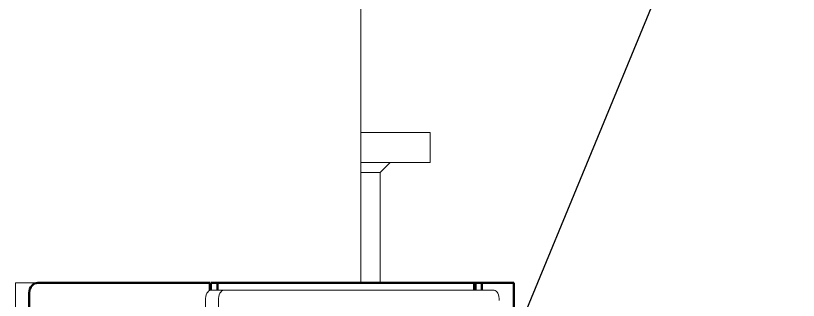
# Model space of a CAD drawing. Header units: inches. Extents: x 17 to 469, y 7 to 301.
# Drawn here: x 250.42 to 269.93, y 108.29 to 115.39 of the extents above; entities that cross this region are included whole.
import ezdxf

# ---------------------------------------------------------------- set-up
doc = ezdxf.new("R2010")
doc.units = ezdxf.units.IN
doc.header["$LTSCALE"] = 14
doc.header["$MEASUREMENT"] = 0
doc.layers.add('Symbol (ANSI)', color=7, linetype='Continuous', lineweight=25)
doc.layers.add('Visible (ANSI)', color=7, linetype='Continuous', lineweight=50)
doc.styles.add('MEMCOR Medium', font='arial.ttf')
doc.dimstyles.new('Default (ANSI)$7', dxfattribs={"dimscale": 14, "dimtxt": 0.15, "dimasz": 0.098425, "dimexe": 0.125, "dimexo": 0.0625, "dimgap": 0.031496, "dimtad": 0, "dimtih": 1, "dimtoh": 1, "dimdec": 4, "dimrnd": 1e-08, "dimzin": 3, "dimdsep": 46, "dimlunit": 5, "dimtxsty": 'MEMCOR Medium', "dimcen": 0.09, "dimdle": 0.393701, "dimclrd": 256, "dimclre": 256, "dimclrt": 256, "dimadec": 0, "dimazin": 1, "dimtfac": 0.8, "dimtofl": 0, "dimtmove": 0, "dimatfit": 3, "dimfxl": 1, "dimfrac": 1, "dimtolj": 1, "dimtzin": 4, "dimlwd": -1, "dimlwe": -1, "dimarcsym": 0})

msp = doc.modelspace()

# ---------------------------------------------------------------- linework, layer by layer
at = {"layer": 'Visible (ANSI)', "linetype": 'Continuous', "lineweight": 18}
for p, q in [((259.022235, 116.229368), (259.022235, 108.729368)), ((259.022235, 112.479368), (259.433256, 112.479368)), ((260.75111, 112.479368), (259.433256, 112.479368)), ((260.75111, 111.729368), (260.75111, 112.479368)), ((259.433256, 111.729368), (259.022235, 111.729368)), ((259.433256, 111.729368), (260.75111, 111.729368)), ((259.50111, 111.479368), (259.75111, 111.729368)), ((259.50111, 111.479368), (259.022235, 111.479368)), ((259.50111, 111.479368), (259.50111, 108.729368)), ((250.971101, 108.729368), (250.415332, 108.729368)), ((250.415332, 108.729368), (250.415332, 106.619368)), ((255.59634, 108.541868), (255.27158, 108.541868)), ((255.59634, 108.541868), (262.34634, 108.541868)), ((255.14658, 100.791868), (255.14658, 108.291868)), ((255.47134, 100.791868), (255.47134, 108.291868))]:
    msp.add_line(p, q, dxfattribs=at)
at = {"layer": 'Visible (ANSI)'}
for p, q in [((253.917194, 108.729368), (250.971101, 108.729368)), ((253.917194, 108.729368), (254.51483, 108.729368)), ((255.256508, 108.729368), (254.51483, 108.729368)), ((255.256508, 108.540044), (255.256508, 108.729368)), ((255.284128, 108.729368), (255.446508, 108.729368)), ((255.284128, 108.541868), (255.284128, 108.729368)), ((255.446508, 108.729368), (255.446508, 108.541868)), ((261.846508, 108.729368), (255.446508, 108.729368)), ((261.846508, 108.541868), (261.846508, 108.729368)), ((261.846508, 108.729368), (261.874128, 108.729368)), ((261.874128, 108.729368), (262.036508, 108.729368)), ((261.874128, 108.541868), (261.874128, 108.729368)), ((262.036508, 108.729368), (262.036508, 108.541868)), ((262.778185, 108.729368), (262.036508, 108.729368)), ((262.778185, 108.729368), (262.836799, 108.729368)), ((262.836799, 106.229368), (262.836799, 108.729368)), ((250.754595, 108.479368), (250.754595, 106.479368))]:
    msp.add_line(p, q, dxfattribs=at)
msp.add_ellipse((250.971101, 108.479368), major_axis=(0, 0.25), ratio=0.866025404, start_param=0, end_param=1.570796327, dxfattribs=at)
at = {"layer": 'Visible (ANSI)', "linetype": 'Continuous', "lineweight": 18}
for centre, start_param, end_param in [((255.27158, 108.291868), 0, 1.570796327), ((255.59634, 108.291868), 0, 1.570796327), ((262.34634, 108.291868), 4.71238898, 6.283185307)]:
    msp.add_ellipse(centre, major_axis=(0, 0.25), ratio=0.5, start_param=start_param, end_param=end_param, dxfattribs=at)

# ---------------------------------------------------------------- leaders
at = {"layer": 'Symbol (ANSI)', "annotation_type": 0, "has_hookline": 1, "hookline_direction": 0}
for points, text_width in [([(262.346322, 106.10155), (268.344268, 120.657055), (269.722221, 120.657055)], 20.770806), ([(266.057602, 96.979368), (271.630915, 109.416861), (273.008868, 109.416861)], 21.413984)]:
    msp.add_leader(points, dimstyle='Default (ANSI)$7', override={"dimtad": 0}, dxfattribs=dict(at, text_width=text_width))

doc.saveas('drawing.dxf')
